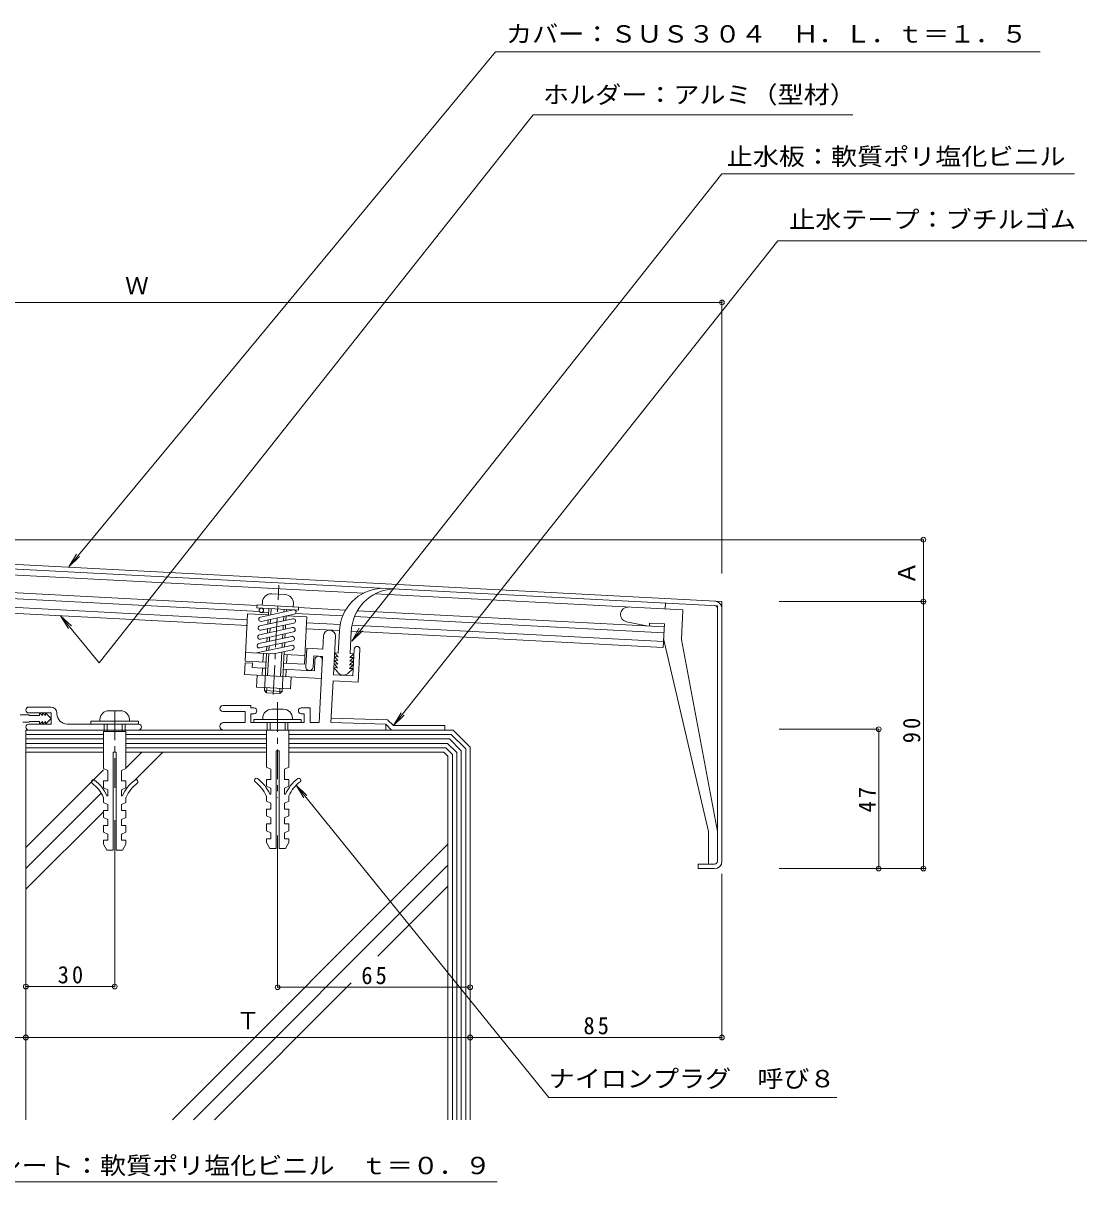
# Model space of a CAD drawing. Units: millimetres at full size, sheet at 1:2; details may follow other scales. Extents: x -795 to 795, y -545 to 504.
# Drawn here: x -202.7 to 156.4, y 113.1 to 504.1 of the extents above; entities that cross this region are included whole.
import ezdxf
from ezdxf.enums import TextEntityAlignment as Align

# ---------------------------------------------------------------- set-up
doc = ezdxf.new("R2010")
doc.units = ezdxf.units.MM
doc.header["$LTSCALE"] = 2
doc.header["$PDMODE"] = 32
doc.header["$PDSIZE"] = 1.6
doc.linetypes.add('CHAIN1', pattern=[8, 5, -1, 1, -1])
for name, color, linetype, lineweight in [('D-0', 3, 'Continuous', 9), ('D-1', 2, 'Continuous', 9), ('D-2', 4, 'Continuous', 9), ('D-3', 6, 'Continuous', 5), ('D-4', 7, 'Continuous', 9), ('D-5', 7, 'Continuous', 9)]:
    doc.layers.add(name, color=color, linetype=linetype, lineweight=lineweight)
doc.styles.add('ＭＳ ゴシック', font='')
doc.styles.get('ＭＳ ゴシック').set_extended_font_data('MS Gothic')

msp = doc.modelspace()

# ---------------------------------------------------------------- linework, layer by layer
at = {"layer": 'D-0'}
for p, q in [((-365.256, 329.746), (33.244, 308.86)), ((-364.387, 328.198), (31.743, 307.437)), ((31.743, 221.257), (31.743, 307.437)), ((33.244, 221.257), (33.244, 308.86)), ((25.243, 220.257), (25.243, 218.757)), ((30.744, 220.257), (25.243, 220.257)), ((30.744, 218.757), (25.243, 218.757))]:
    msp.add_line(p, q, dxfattribs=at)
for centre, radius, start, end in [((30.744, 306.488), 2.5, 0, 86.99968), ((30.744, 306.488), 1, 0, 86.99936), ((30.744, 221.257), 2.5, 270, 0), ((30.744, 221.257), 1, 270, 0)]:
    msp.add_arc(centre, radius, start, end, dxfattribs=at)
at = {"layer": 'D-1'}
for p, q in [((-87.761, 311.697), (-355.807, 325.746)), ((-122.898, 305.528), (-356.23, 317.757)), ((-123.691, 307.572), (-356.126, 319.755)), ((-126.972, 300.735), (-358.484, 312.869)), ((-126.971, 302.738), (-356.387, 314.761)), ((-114.258, 311.258), (-118.752, 311.494)), ((20.085, 306.045), (-83.767, 311.488)), ((-123.735, 306.748), (-123.682, 307.747)), ((-109.754, 306.016), (-123.735, 306.748)), ((-111.433, 306.078), (-122.575, 303.658)), ((-119.841, 305.042), (-122.298, 305.171)), ((-121.905, 308.655), (-121.957, 307.656)), ((-119.883, 304.243), (-119.762, 306.54)), ((-119.072, 304.419), (-118.963, 306.498)), ((-114.616, 305.387), (-114.57, 306.268)), ((-113.806, 305.563), (-113.771, 306.226)), ((-111.419, 308.106), (-111.472, 307.107)), ((-93.797, 306.006), (-109.71, 306.84)), ((13.779, 300.367), (-89.803, 305.796)), ((14.094, 306.36), (14.198, 308.357)), ((20.085, 306.046), (19.562, 296.059)), ((-126.868, 304.714), (-127.705, 288.737)), ((-119.877, 304.348), (-126.868, 304.714)), ((-111.59, 303.082), (-122.732, 300.662)), ((-111.272, 301.616), (-122.414, 299.196)), ((-111.115, 304.612), (-122.257, 302.192)), ((-120.04, 301.247), (-119.964, 302.69)), ((-119.23, 301.423), (-119.154, 302.866)), ((-114.773, 302.391), (-114.697, 303.834)), ((-113.962, 302.567), (-113.887, 304.01)), ((-106.895, 303.668), (-113.797, 304.029)), ((-94.768, 304.054), (-110.68, 304.888)), ((-106.895, 303.668), (-107, 301.674)), ((-95.638, 301.095), (-106.999, 301.691)), ((13.675, 298.37), (-90.774, 303.844)), ((7.788, 300.682), (0.981, 302.067)), ((8.786, 300.63), (8.839, 301.628)), ((13.832, 301.367), (8.839, 301.628)), ((13.413, 293.378), (13.832, 301.367)), ((-111.747, 300.086), (-122.889, 297.666)), ((-111.429, 298.62), (-122.571, 296.2)), ((-120.197, 298.251), (-120.121, 299.694)), ((-119.387, 298.427), (-119.311, 299.87)), ((-115.087, 296.399), (-115.011, 297.842)), ((-114.93, 299.395), (-114.854, 300.838)), ((-114.277, 296.575), (-114.201, 298.018)), ((-114.119, 299.571), (-114.044, 301.014)), ((-95.871, 299.105), (-106.999, 299.688)), ((-101.454, 292.851), (-101.218, 297.348)), ((13.413, 293.377), (-91.876, 298.895)), ((13.517, 295.374), (-91.644, 300.886)), ((-112.061, 294.094), (-123.833, 291.538)), ((-111.904, 297.09), (-123.046, 294.67)), ((-111.586, 295.624), (-122.728, 293.204)), ((-120.511, 292.259), (-120.435, 293.702)), ((-120.354, 295.255), (-120.278, 296.698)), ((-119.701, 292.435), (-119.625, 293.879)), ((-119.544, 295.431), (-119.468, 296.874)), ((-115.244, 293.403), (-115.168, 294.846)), ((-114.433, 293.579), (-114.358, 295.022)), ((-97.904, 284.157), (-97.223, 297.139)), ((13.57, 296.373), (28.744, 231.257)), ((19.562, 296.059), (31.743, 231.257)), ((-118.201, 291.242), (-127.548, 291.732)), ((-121.713, 288.422), (-121.556, 291.418)), ((-121.213, 278.866), (-120.558, 291.349)), ((-120.152, 283.818), (-119.76, 291.307)), ((-111.743, 292.629), (-118.139, 291.239)), ((-115.758, 283.587), (-115.325, 291.85)), ((-115.221, 278.552), (-114.515, 292.026)), ((-107.575, 290.686), (-114.566, 291.052)), ((-113.724, 288.004), (-113.567, 291)), ((-107.273, 286.898), (-106.946, 293.139)), ((-101.454, 292.851), (-106.946, 293.139)), ((-104.777, 286.767), (-104.581, 290.512)), ((-101.585, 290.355), (-104.581, 290.512)), ((-101.585, 290.355), (-102.755, 268.016)), ((-91.415, 283.817), (-90.944, 292.804)), ((-89.526, 281.636), (-88.946, 292.7)), ((-127.732, 288.22), (-127.942, 284.226)), ((-125.236, 288.089), (-127.732, 288.22)), ((-120.715, 288.37), (-127.705, 288.737)), ((-125.236, 288.089), (-125.314, 286.591)), ((-121.819, 286.408), (-125.314, 286.591)), ((-121.95, 283.912), (-121.819, 286.408)), ((-120.82, 286.356), (-121.819, 286.408)), ((-106.847, 285.624), (-114.828, 286.042)), ((-113.961, 283.493), (-113.83, 285.99)), ((-104.343, 285.492), (-106.84, 285.623)), ((-104.343, 285.492), (-104.147, 289.237)), ((-101.977, 282.865), (-127.942, 284.226)), ((-123.697, 284.003), (-123.907, 280.009)), ((-112.213, 283.401), (-112.422, 279.407)), ((-98.013, 282.081), (-98.75, 268.016)), ((-89.526, 281.636), (-98.013, 282.081)), ((-91.415, 283.817), (-97.906, 284.157)), ((-112.422, 279.407), (-123.907, 280.009)), ((-120.455, 278.025), (-121.213, 278.866)), ((-115.221, 278.552), (-121.213, 278.866)), ((-120.361, 279.823), (-120.455, 278.025)), ((-116.062, 277.795), (-120.455, 278.025)), ((-115.967, 279.593), (-116.062, 277.795)), ((-116.062, 277.795), (-115.221, 278.552)), ((-125.757, 273.766), (-135.256, 273.766)), ((-125.757, 273.766), (-125.757, 273.016)), ((-193.257, 273.266), (-200.757, 273.266)), ((-193.257, 271.266), (-200.757, 271.266)), ((-193.257, 271.266), (-193.257, 267.516)), ((-191.257, 271.016), (-191.257, 271.266)), ((-173.757, 272.016), (-169.757, 272.016)), ((-127.756, 271.766), (-135.256, 271.766)), ((-125.757, 273.016), (-124.757, 273.016)), ((-125.757, 271.016), (-124.757, 271.016)), ((-125.757, 271.016), (-125.757, 268.016)), ((-118.757, 272.516), (-114.757, 272.516)), ((-108.756, 271.016), (-107.757, 271.016)), ((-107.757, 271.016), (-107.757, 268.016)), ((-200.757, 267.516), (-193.257, 267.516)), ((-163.757, 267.516), (-187.757, 267.516)), ((-179.757, 268.516), (-179.757, 267.516)), ((-163.757, 268.516), (-179.757, 268.516)), ((-176.757, 269.016), (-176.757, 268.516)), ((-175.257, 267.516), (-175.257, 265.016)), ((-174.257, 267.516), (-174.257, 265.016)), ((-169.256, 267.516), (-169.256, 265.016)), ((-168.257, 267.516), (-168.257, 265.016)), ((-166.757, 269.016), (-166.757, 268.516)), ((-163.757, 268.516), (-163.757, 267.516)), ((-107.757, 268.016), (-125.757, 268.016)), ((-108.756, 269.016), (-124.757, 269.016)), ((-124.757, 269.016), (-124.757, 268.016)), ((-121.757, 269.516), (-121.757, 269.016)), ((-120.256, 268.016), (-120.256, 265.516)), ((-119.256, 268.016), (-119.256, 265.516)), ((-114.256, 268.016), (-114.256, 265.516)), ((-113.256, 268.016), (-113.256, 265.516)), ((-111.757, 269.516), (-111.757, 269.016)), ((-108.756, 269.016), (-108.756, 268.016)), ((-105.756, 268.016), (-102.755, 268.016)), ((-80.256, 267.516), (-98.727, 268.016)), ((-79.618, 268.999), (-98.671, 269.515)), ((-80.256, 265.516), (-80.256, 267.516)), ((-80.256, 267.516), (-78.256, 265.516)), ((-79.618, 268.999), (-77.635, 267.016)), ((-163.757, 265.516), (-200.757, 265.516)), ((-175.557, 265.016), (-167.957, 265.016)), ((-175.557, 265.016), (-175.557, 252.516)), ((-167.957, 265.016), (-167.957, 252.516)), ((-120.556, 265.516), (-112.956, 265.516)), ((-120.556, 265.516), (-120.556, 253.016)), ((-112.956, 265.516), (-112.956, 253.016)), ((-117.29, 258.516), (-117.29, 225.516)), ((-117.29, 258.516), (-116.223, 258.516)), ((-116.223, 258.516), (-116.223, 225.516)), ((-172.29, 258.016), (-172.29, 225.016)), ((-172.29, 258.016), (-171.223, 258.016)), ((-171.223, 258.016), (-171.223, 225.016)), ((-174.09, 251.849), (-175.557, 252.516)), ((-174.09, 251.849), (-174.09, 248.349)), ((-169.423, 251.849), (-167.957, 252.516)), ((-169.423, 251.849), (-169.423, 248.349)), ((-119.09, 252.349), (-120.556, 253.016)), ((-119.09, 252.349), (-119.09, 248.849)), ((-114.423, 252.349), (-112.956, 253.016)), ((-114.423, 252.349), (-114.423, 248.849)), ((-175.557, 248.349), (-175.557, 246.016)), ((-175.557, 248.349), (-174.09, 248.349)), ((-167.957, 248.349), (-169.423, 248.349)), ((-167.957, 248.349), (-167.957, 246.016)), ((-120.556, 248.849), (-120.556, 246.516)), ((-120.556, 248.849), (-119.09, 248.849)), ((-119.09, 245.849), (-120.556, 246.516)), ((-112.956, 248.849), (-114.423, 248.849)), ((-114.423, 245.849), (-112.956, 246.516)), ((-112.956, 248.849), (-112.956, 246.516)), ((-174.09, 245.349), (-175.557, 246.016)), ((-175.557, 242.811), (-175.557, 241.015)), ((-174.377, 243.349), (-174.09, 243.349)), ((-174.09, 245.349), (-174.09, 243.349)), ((-169.423, 245.349), (-167.957, 246.016)), ((-169.423, 245.349), (-169.423, 243.349)), ((-169.137, 243.349), (-169.423, 243.349)), ((-167.957, 242.811), (-167.957, 241.015)), ((-120.556, 243.311), (-120.556, 241.516)), ((-119.376, 243.849), (-119.09, 243.849)), ((-119.09, 245.849), (-119.09, 243.849)), ((-114.423, 245.849), (-114.423, 243.849)), ((-114.136, 243.849), (-114.423, 243.849)), ((-112.956, 243.311), (-112.956, 241.516)), ((-174.09, 240.349), (-175.557, 241.015)), ((-174.09, 240.349), (-174.09, 238.349)), ((-169.423, 240.349), (-167.957, 241.015)), ((-169.423, 240.349), (-169.423, 238.349)), ((-119.09, 240.849), (-120.556, 241.516)), ((-120.556, 238.849), (-119.09, 238.849)), ((-120.556, 238.849), (-120.556, 236.516)), ((-119.09, 240.849), (-119.09, 238.849)), ((-114.423, 240.849), (-112.956, 241.516)), ((-114.423, 240.849), (-114.423, 238.849)), ((-112.956, 238.849), (-114.423, 238.849)), ((-112.956, 238.849), (-112.956, 236.516)), ((-175.557, 238.349), (-174.09, 238.349)), ((-175.557, 238.349), (-175.557, 236.016)), ((-174.09, 235.349), (-175.557, 236.016)), ((-174.09, 235.349), (-174.09, 233.349)), ((-167.957, 238.349), (-169.423, 238.349)), ((-169.423, 235.349), (-167.957, 236.016)), ((-169.423, 235.349), (-169.423, 233.349)), ((-167.957, 238.349), (-167.957, 236.016)), ((-119.09, 235.849), (-120.556, 236.516)), ((-119.09, 235.849), (-119.09, 233.849)), ((-114.423, 235.849), (-112.956, 236.516)), ((-114.423, 235.849), (-114.423, 233.849)), ((-175.557, 233.349), (-174.09, 233.349)), ((-175.557, 233.349), (-175.557, 231.016)), ((-174.09, 230.349), (-175.557, 231.016)), ((-167.957, 233.349), (-169.423, 233.349)), ((-169.423, 230.349), (-167.957, 231.016)), ((-167.957, 233.349), (-167.957, 231.016)), ((-120.556, 233.849), (-119.09, 233.849)), ((-120.556, 233.849), (-120.556, 231.516)), ((-119.09, 230.849), (-120.556, 231.516)), ((-119.09, 230.849), (-119.09, 228.849)), ((-112.956, 233.849), (-114.423, 233.849)), ((-114.423, 230.849), (-112.956, 231.516)), ((-114.423, 230.849), (-114.423, 228.849)), ((-112.956, 233.849), (-112.956, 231.516)), ((28.744, 231.257), (28.744, 220.257)), ((-175.557, 228.349), (-174.09, 228.349)), ((-175.557, 228.349), (-175.557, 227.016)), ((-174.423, 225.016), (-175.557, 227.016)), ((-174.09, 230.349), (-174.09, 228.349)), ((-169.423, 230.349), (-169.423, 228.349)), ((-169.09, 225.016), (-167.957, 227.016)), ((-120.556, 228.849), (-119.09, 228.849)), ((-120.556, 228.849), (-120.556, 227.516)), ((-119.423, 225.516), (-120.556, 227.516)), ((-114.09, 225.516), (-112.956, 227.516)), ((-174.423, 225.016), (-172.29, 225.016)), ((-171.223, 225.016), (-169.09, 225.016)), ((-119.423, 225.516), (-117.29, 225.516)), ((-116.223, 225.516), (-114.09, 225.516))]:
    msp.add_line(p, q, dxfattribs=at)
at = {"layer": 'D-1', "linetype": 'CHAIN1'}
for p, q in [((-118.259, 277.467), (-116.327, 314.346)), ((-116.756, 274.899), (-116.756, 242.746)), ((-171.757, 272.063), (-171.757, 245.082))]:
    msp.add_line(p, q, dxfattribs=at)
at = {"layer": 'D-1'}
for points in [[(-109.754, 306.016), (-109.701, 307.014), (-123.682, 307.747)], [(-107, 301.674), (-107.733, 287.69), (-114.723, 288.056)], [(-127.756, 271.766), (-127.756, 268.016), (-135.007, 268.016)], [(-108.756, 273.016), (-105.756, 273.016), (-105.756, 268.016)], [(-60.256, 265.516), (-60.256, 267.016), (-77.635, 267.016)], [(-169.423, 228.349), (-167.957, 228.349), (-167.957, 227.016)], [(-114.423, 228.849), (-112.956, 228.849), (-112.956, 227.516)]]:
    msp.add_lwpolyline(points, dxfattribs=at)
msp.add_circle((-122.259, 305.921), 0.75, dxfattribs=at)
for centre, radius, start, end in [((-118.909, 308.498), 3, 87.00082, 177.00084), ((-114.415, 308.263), 3, 357.00084, 87.00084), ((-111.274, 305.345), 0.75, 282.25127, 102.25867), ((1.48, 304.517), 2.5, 86.99968, 258.49309), ((-122.416, 302.925), 0.75, 102.25127, 282.25867), ((-111.431, 302.349), 0.75, 282.25867, 102.25127), ((-122.73, 296.933), 0.75, 102.25494, 282.25496), ((-122.573, 299.929), 0.75, 102.25865, 282.25127), ((-111.588, 299.353), 0.75, 282.25127, 102.25867), ((-99.221, 297.244), 2, 357.00079, 176.99785), ((-122.887, 293.937), 0.75, 102.25865, 282.25127), ((-111.902, 293.362), 0.75, 282.25496, 102.25496), ((-111.745, 296.357), 0.75, 282.25496, 102.25496), ((-89.945, 292.752), 1, 357.00079, 177.00079), ((-102.898, 289.172), 1.25, 357.00089, 177.00089), ((-106.025, 286.832), 1.25, 177.00082, 357.00089), ((-135.256, 272.766), 1, 90, 270), ((-200.757, 272.266), 1, 90, 270), ((-193.257, 271.266), 2, 0, 90), ((-187.757, 271.016), 3.5, 180, 270), ((-173.757, 269.016), 3, 90, 180), ((-169.757, 269.016), 3, 0, 90), ((-124.757, 272.016), 1, 270, 90), ((-118.757, 269.516), 3, 90, 180), ((-114.757, 269.516), 3, 0, 90), ((-108.756, 272.016), 1, 90, 270), ((-200.757, 266.516), 1, 90, 270), ((-163.757, 266.516), 1, 270, 90), ((-135.007, 266.766), 1.25, 90, 270), ((-178.941, 248.075), 0.667, 52.92964, 232.92992), ((-186.576, 237.969), 12, 23.79747, 52.92982), ((-186.576, 237.969), 13.333, 23.79747, 52.92982), ((-156.937, 237.969), 13.333, 127.07018, 156.20253), ((-156.937, 237.969), 12, 127.07018, 156.20253), ((-164.572, 248.075), 0.667, 307.07008, 127.07036), ((-123.941, 248.576), 0.667, 52.92964, 232.92992), ((-131.576, 238.469), 12, 23.79747, 52.92982), ((-131.576, 238.469), 13.333, 23.79747, 52.92982), ((-101.937, 238.469), 13.333, 127.07018, 156.20253), ((-101.937, 238.469), 12, 127.07018, 156.20253), ((-109.572, 248.576), 0.667, 307.07008, 127.07036)]:
    msp.add_arc(centre, radius, start, end, dxfattribs=at)
at = {"layer": 'D-2'}
for p, q in [((-96.269, 291.503), (-95.885, 298.834)), ((-92.275, 291.294), (-91.891, 298.625)), ((-97.583, 290.32), (-96.334, 290.255)), ((-96.4, 289.006), (-97.583, 290.32)), ((-97.517, 291.568), (-96.269, 291.503)), ((-96.334, 290.255), (-97.517, 291.568)), ((-92.406, 288.797), (-91.092, 289.98)), ((-92.34, 290.045), (-91.026, 291.228)), ((-91.092, 289.98), (-92.34, 290.045)), ((-91.026, 291.228), (-92.275, 291.294)), ((-96.042, 284.646), (-97.779, 286.575)), ((-96.531, 286.51), (-97.779, 286.575)), ((-97.714, 287.824), (-96.465, 287.758)), ((-96.531, 286.51), (-97.714, 287.824)), ((-97.648, 289.072), (-96.4, 289.006)), ((-96.465, 287.758), (-97.648, 289.072)), ((-93.217, 284.498), (-91.288, 286.235)), ((-92.536, 286.3), (-91.223, 287.483)), ((-92.536, 286.3), (-91.288, 286.235)), ((-92.471, 287.549), (-91.157, 288.732)), ((-91.223, 287.483), (-92.471, 287.549)), ((-91.157, 288.732), (-92.406, 288.797)), ((-200.757, 270.636), (-203.641, 270.636)), ((-197.132, 270.386), (-200.507, 270.386)), ((-197.132, 271.266), (-197.132, 270.386)), ((-196.131, 270.386), (-197.132, 271.266)), ((-196.131, 271.266), (-196.131, 270.386)), ((-195.132, 270.386), (-196.131, 271.266)), ((-195.132, 271.266), (-193.257, 269.391)), ((-195.132, 271.266), (-195.132, 270.386)), ((-200.757, 268.141), (-202.757, 268.141)), ((-197.132, 268.396), (-200.507, 268.396)), ((-197.132, 267.516), (-197.132, 268.396)), ((-196.131, 268.396), (-197.132, 267.516)), ((-196.131, 267.516), (-196.131, 268.396)), ((-195.132, 268.396), (-196.131, 267.516)), ((-193.257, 269.391), (-195.132, 267.516)), ((-195.132, 267.516), (-195.132, 268.396))]:
    msp.add_line(p, q, dxfattribs=at)
for centre, radius, start, end in [((-80.889, 298.365), 15, 92.84436, 178.20569), ((-76.895, 298.155), 15, 92.84273, 178.20567), ((-94.556, 285.984), 2, 221.99937, 311.99937), ((-200.757, 270.386), 0.25, 0, 90), ((-200.757, 268.396), 0.25, 270, 0)]:
    msp.add_arc(centre, radius, start, end, dxfattribs=at)
at = {"layer": 'D-3'}
for p, q in [((-201.757, 265.516), (-201.757, 134.008)), ((-171.757, 265.516), (-201.757, 265.516)), ((-57.506, 265.516), (-201.757, 265.516)), ((-175.557, 264.016), (-201.757, 264.016)), ((-175.557, 262.516), (-201.757, 262.516)), ((-120.757, 264.016), (-167.957, 264.016)), ((-120.757, 262.516), (-167.957, 262.516)), ((-58.128, 264.016), (-112.756, 264.016)), ((-58.749, 262.516), (-112.756, 262.516)), ((-58.128, 264.016), (-53.257, 259.145)), ((-57.506, 265.516), (-51.756, 259.766)), ((-175.557, 261.016), (-201.757, 261.016)), ((-175.557, 259.516), (-201.757, 259.516)), ((-120.757, 261.016), (-167.957, 261.016)), ((-120.757, 259.516), (-167.957, 259.516)), ((-59.37, 261.016), (-112.756, 261.016)), ((-59.992, 259.516), (-112.756, 259.516)), ((-53.257, 259.145), (-53.257, 134.008)), ((-51.756, 259.766), (-51.756, 134.008)), ((-175.557, 258.016), (-201.757, 258.016)), ((-120.757, 258.016), (-167.957, 258.016)), ((-167.957, 252.636), (-162.577, 258.016)), ((-164.832, 248.689), (-155.506, 258.016)), ((-60.613, 258.016), (-112.756, 258.016)), ((-60.613, 258.016), (-59.256, 256.66)), ((-59.256, 256.66), (-59.256, 134.008)), ((-201.757, 225.907), (-175.557, 252.107)), ((-201.757, 218.836), (-176.348, 244.245)), ((-201.757, 211.765), (-175.557, 237.965)), ((-152.235, 134.008), (-59.256, 226.986)), ((-145.164, 134.008), (-59.256, 219.915)), ((-82.898, 189.202), (-59.256, 212.844)), ((-138.093, 134.008), (-91.928, 180.172))]:
    msp.add_line(p, q, dxfattribs=at)
for points in [[(-58.749, 262.516), (-54.757, 258.523), (-54.757, 134.008)], [(-59.992, 259.516), (-57.756, 257.281), (-57.756, 134.008)], [(-59.37, 261.016), (-56.256, 257.902), (-56.256, 134.008)]]:
    msp.add_lwpolyline(points, dxfattribs=at)
at = {"layer": 'D-4'}
for p, q in [((-366.756, 409.807), (33.244, 409.807)), ((33.244, 410.407), (33.244, 318.371)), ((101.271, 329.746), (-323.956, 329.746)), ((101.271, 329.746), (101.271, 218.495)), ((52.565, 308.86), (101.871, 308.86)), ((86.168, 265.778), (52.565, 265.778)), ((86.168, 218.757), (86.168, 265.778)), ((-116.757, 178.7), (-116.757, 229.877)), ((33.244, 161.159), (33.244, 216.995)), ((52.565, 218.757), (101.871, 218.757)), ((-51.756, 178.7), (-116.757, 178.7)), ((-51.756, 178.7), (-51.756, 178.1)), ((-51.756, 161.759), (-396.757, 161.759)), ((-201.757, 161.759), (-201.757, 161.159)), ((-51.756, 161.759), (33.244, 161.759)), ((-51.756, 161.759), (-51.756, 161.159))]:
    msp.add_line(p, q, dxfattribs=at)
msp.add_lwpolyline([(-201.757, 178.938), (-171.757, 178.938), (-171.757, 235.082)], dxfattribs=at)
for p in [(33.244, 409.807), (101.271, 329.746), (101.271, 308.86), (86.168, 265.778), (86.168, 218.757), (101.271, 218.757), (-201.757, 178.938), (-171.757, 178.938), (-116.757, 178.7), (-51.756, 178.7), (-201.757, 161.759), (-51.756, 161.759), (33.244, 161.759)]:
    msp.add_point(p, dxfattribs=at)
at = {"layer": 'D-5'}
for p, q in [((-187.289, 320.644), (-43.241, 494.414)), ((140.731, 494.414), (-43.241, 494.414)), ((-177.019, 288.234), (-30.45, 473.12)), ((77.412, 473.12), (-30.45, 473.12)), ((-91.744, 295.556), (33.225, 453.195)), ((152.284, 453.195), (33.225, 453.195)), ((-77.635, 267.016), (52.075, 430.635)), ((156.433, 430.635), (52.075, 430.635)), ((-187.289, 320.644), (-184.628, 324.877)), ((-187.289, 320.644), (-183.623, 324.044)), ((-177.019, 288.234), (-190.022, 304.061)), ((-190.022, 304.061), (-187.38, 299.816)), ((-190.022, 304.061), (-186.371, 300.645)), ((-91.744, 295.556), (-89.176, 299.846)), ((-91.744, 295.556), (-88.153, 299.035)), ((-77.635, 267.016), (-75.067, 271.306)), ((-77.635, 267.016), (-74.044, 270.495)), ((-110.501, 246.875), (-106.874, 243.432)), ((-229.511, 113.052), (-42.66, 113.052))]:
    msp.add_line(p, q, dxfattribs=at)
msp.add_lwpolyline([(72.023, 141.485), (-25.185, 141.485), (-110.501, 246.875), (-107.889, 242.611)], dxfattribs=at)

# ---------------------------------------------------------------- texts
at = {"layer": 'D-4', "color": 2, "style": 'ＭＳ ゴシック'}
for s, p in [('Ｗ', (-168.256, 410.807)), ('Ｔ', (-130.757, 162.759))]:
    msp.add_text(s, height=5.865, dxfattribs=at).set_placement(p, align=Align.BOTTOM_LEFT)
msp.add_text('Ａ', height=5.865, rotation=90, dxfattribs=at).set_placement((100.271, 314.517), align=Align.BOTTOM_LEFT)
at = {"layer": 'D-4', "color": 2, "char_height": 5.865, "attachment_point": 7, "rotation": 90, "style": 'ＭＳ ゴシック'}
for s, insert in [('\\T1.27;\\W0.95;90', (100.271, 261.06)), ('\\T1.27;\\W0.95;47', (85.167, 237.709))]:
    msp.add_mtext(s, dxfattribs=dict(at, insert=insert))
at = {"layer": 'D-4', "color": 2, "char_height": 5.865, "attachment_point": 7, "style": 'ＭＳ ゴシック'}
for s, insert in [('\\T1.27;\\W0.95;30', (-191.007, 179.938)), ('\\T1.27;\\W0.95;65', (-88.507, 179.7)), ('\\T1.27;\\W0.95;85', (-13.506, 162.759))]:
    msp.add_mtext(s, dxfattribs=dict(at, insert=insert))
at = {"layer": 'D-5', "color": 2, "style": 'ＭＳ ゴシック', "width": 1.1}
for s, p in [('カバー：ＳＵＳ３０４\u3000Ｈ．Ｌ．ｔ＝１．５', (-39.645, 495.742)), ('ホルダー：アルミ（型材）', (-27.17, 475.239)), ('止水板：軟質ポリ塩化ビニル', (34.857, 454.374)), ('止水テープ：ブチルゴム', (55.945, 433.123)), ('ナイロンプラグ\u3000呼び８', (-25.234, 143.179)), ('補助シート：軟質ポリ塩化ビニル\u3000ｔ＝０．９', (-229.527, 113.862))]:
    msp.add_text(s, height=5.865, dxfattribs=at).set_placement(p, align=Align.BOTTOM_LEFT)

doc.saveas('drawing.dxf')
